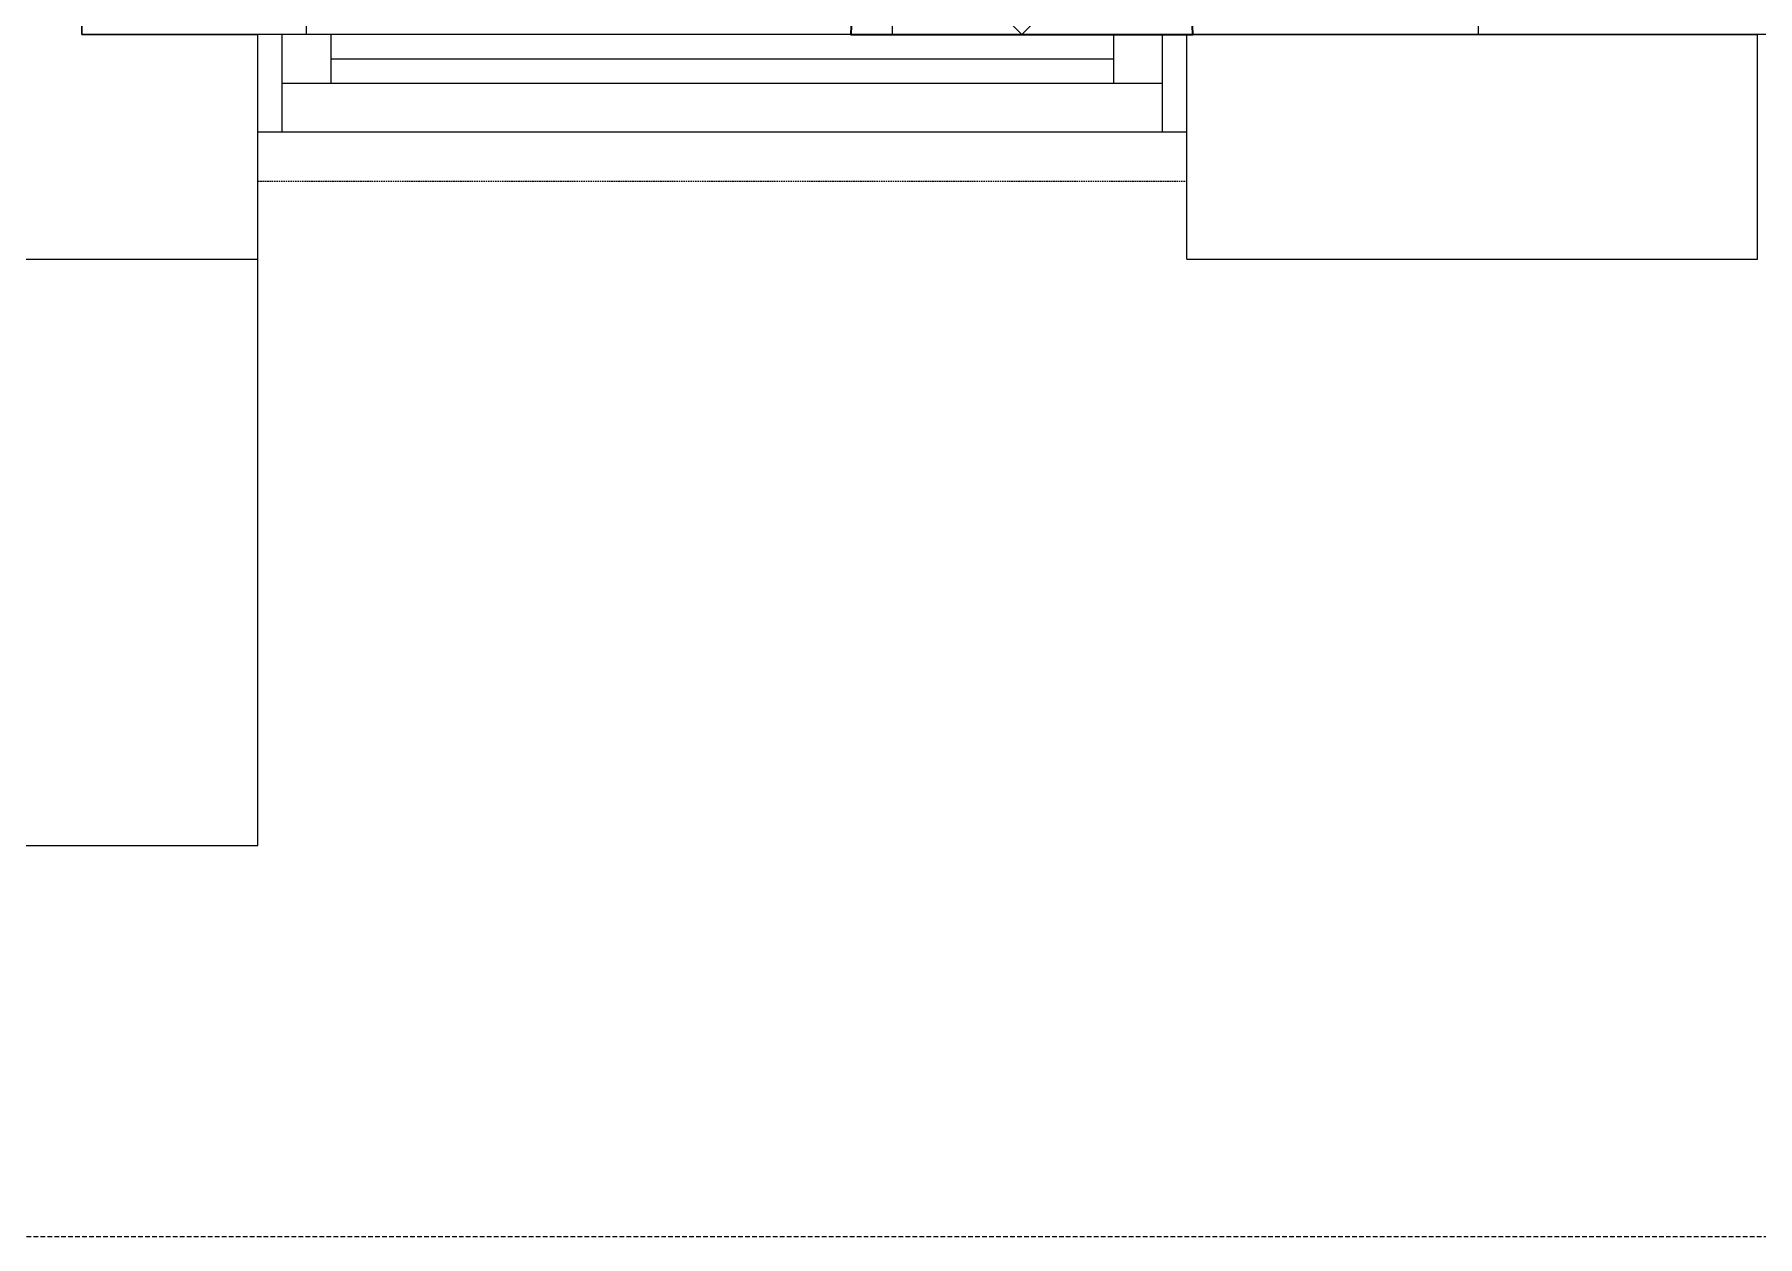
# Model space of a CAD drawing. Extents: x -12260 to 57327, y -29287 to 19916.
# Drawn here: x 34927 to 36692, y -14060 to -12830 of the extents above; entities that cross this region are included whole.
import ezdxf
from ezdxf.enums import TextEntityAlignment as Align

# ---------------------------------------------------------------- set-up
doc = ezdxf.new("R2010")
doc.units = 0
doc.header["$LTSCALE"] = 0.25
doc.linetypes.add('01-First Floor-FUR$0$HIDDEN', pattern=[9.525, 6.35, -3.175])
doc.linetypes.add('DASHDOT', pattern=[25.4, 12.7, -6.35, 0, -6.35])
for name, color, linetype, lineweight in [('01-First Floor-FUR$0$Aluminum', 251, 'Continuous', 5), ('01-First Floor-FUR$0$Proj', 251, 'Continuous', 5), ('01-First Floor-FUR$0$Walls', 251, 'Continuous', 5), ('E-LITE-CLNG-CNDT', 6, 'DASHDOT', 35), ('E-LITE-EXIT-NUMB', 6, 'Continuous', 25), ('E-POWR-WALL @ 100', 4, 'Continuous', 35)]:
    doc.layers.add(name, color=color, linetype=linetype, lineweight=lineweight)
doc.layers.add('01-First Floor-FUR$0$FALSE CEILING', color=251, linetype='Continuous')
doc.layers.add('01-First Floor-FUR$0$X-WHITE glass', color=255, linetype='Continuous')
doc.styles.add('DC_SIMPLEX', font='SIMPLEX.shx', dxfattribs={"width": 0.7})

# ---------------------------------------------------------------- blocks, each defined once
blk = doc.blocks.new('01-First Floor-FUR')
at = {"layer": '01-First Floor-FUR$0$Aluminum'}
for p, q in [((36107.6, -12830), (35156.2, -12830)), ((35181.2, -12930), (35181.2, -12830)), ((35231.2, -12880), (35231.2, -12830)), ((36032.6, -12880), (36032.6, -12830)), ((36082.6, -12930), (36082.6, -12830)), ((35231.2, -12855), (36032.6, -12855)), ((36082.6, -12880), (35181.2, -12880)), ((36107.6, -12930), (35156.2, -12930))]:
    blk.add_line(p, q, dxfattribs=at)
at = {"layer": '01-First Floor-FUR$0$FALSE CEILING', "linetype": 'Continuous'}
for p, q in [((35206, -12830), (35206, -8830)), ((35806, -12830), (35806, -8830)), ((36406, -12830), (36406, -8830))]:
    blk.add_line(p, q, dxfattribs=at)
at = {"layer": '01-First Floor-FUR$0$FALSE CEILING'}
blk.add_lwpolyline([(34976, -12830), (34976, -10710), (34976, -10710), (34976, -8830), (38476, -8830), (38476, -12830), (34976, -12830)], dxfattribs=at)
at = {"layer": '01-First Floor-FUR$0$Proj', "linetype": '01-First Floor-FUR$0$HIDDEN'}
blk.add_line((35156.2, -12980), (36107.6, -12980), dxfattribs=at)
at = {"layer": '01-First Floor-FUR$0$Proj'}
for p, q in [((35156.2, -13660), (35156.2, -13060)), ((19755.8, -13660), (35156.2, -13660))]:
    blk.add_line(p, q, dxfattribs=at)
at = {"layer": '01-First Floor-FUR$0$Proj', "linetype": '01-First Floor-FUR$0$HIDDEN', "ltscale": 3}
blk.add_lwpolyline([(48606, 9840), (-2814, 9840), (-2814, -14060), (48606, -14060)], dxfattribs=at)
blk.add_lwpolyline([(48606, 9840), (-2814, 9840), (-2814, -14060), (48606, -14060)], dxfattribs=at)
at = {"layer": '01-First Floor-FUR$0$Walls'}
for p, q in [((34976, -12830), (35156.2, -12830)), ((34976, -12830), (35156.2, -12830)), ((35156.2, -13060), (35156.2, -12830)), ((35156.2, -13060), (35156.2, -12830)), ((36107.6, -13060), (36107.6, -12830)), ((36107.6, -12830), (36691.8, -12830)), ((36691.8, -13060), (36691.8, -12830)), ((34099.4, -13060), (35156.2, -13060)), ((34189.8, -13060), (35156.2, -13060)), ((36107.6, -13060), (36691.8, -13060))]:
    blk.add_line(p, q, dxfattribs=at)
at = {"layer": '01-First Floor-FUR$0$X-WHITE glass', "color": 253, "lineweight": 30, "ltscale": 6, "true_color": 0x9898cc}
blk.add_line((34976, -12830), (34976, -10610), dxfattribs=at)
blk = doc.blocks.new('*U10')
blk.add_line((-1.75, 0), (-3.25, 0))
blk.add_lwpolyline([(0, 1.75, 1), (0, -1.75)], format="xyb", close=True)
at = {"layer": 'Defpoints'}
for p, q in [((-2.475, 2.475), (0, 0)), ((-0.758, -2.475), (-0.758, 2.475)), ((-2.475, -2.475), (0, 0))]:
    blk.add_line(p, q, dxfattribs=at)
at = {"layer": 'E-LITE-EXIT-NUMB', "style": 'DC_SIMPLEX', "width": 0.7, "flags": 8}
blk.add_attdef('TYPE', text='', height=2, rotation=360, dxfattribs=at).set_placement((-2.682, 5.238), align=Align.RIGHT)
blk.add_attdef('CIRCUIT', (2.682, 5.238), '', height=2, rotation=360, dxfattribs=at)

msp = doc.modelspace()

# ---------------------------------------------------------------- block references
at = {"layer": 'E-LITE-CLNG-CNDT'}
msp.add_blockref('01-First Floor-FUR', (0, 0), dxfattribs=at)
at = {"layer": 'E-POWR-WALL @ 100', "xscale": 100, "yscale": 100, "zscale": 100, "rotation": 269.9999999999911}
msp.add_blockref('*U10', (35938.5, -12830, -0.1), dxfattribs=at)

doc.saveas('drawing.dxf')
